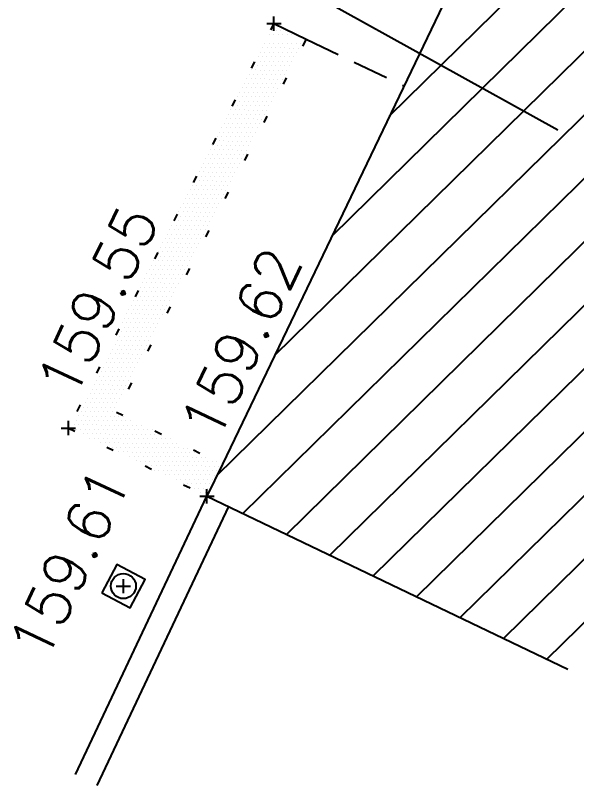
# Model space of a CAD drawing. Header units: metres. Extents: x 1633075 to 1634601, y 8175308 to 8177203.
# Drawn here: x 1633241.91 to 1633249.78, y 8175370.45 to 8175381.26 of the extents above; entities that cross this region are included whole.
import ezdxf

# ---------------------------------------------------------------- set-up
doc = ezdxf.new("R2010")
doc.units = ezdxf.units.M
doc.header["$LTSCALE"] = 2
doc.header["$PDMODE"] = 2
doc.header["$PDSIZE"] = 0.1
for name, pattern in [('CACHE', [0.375, 0.25, -0.125]), ('CONTINU', [0]), ('POINTILLE', [0.25, 0, -0.25])]:
    doc.linetypes.add(name, pattern=pattern)
for name, color, linetype in [('C15785 - ASSAINIS', 6, 'Continuous'), ('C15785 - BATI', 5, 'Continuous'), ('C15785 - HACHURES', 42, 'Continuous'), ('C15785 - POINT 2D', 7, 'Continuous'), ('C15785 - RECO-GÉN', 5, 'Continuous'), ('C15785 - TOPO', 7, 'CONTINU'), ('C15785 - Z', 7, 'Continuous')]:
    doc.layers.add(name, color=color, linetype=linetype)
doc.styles.add('SIMPLEX', font='simplex_.ttf', dxfattribs={"height": 0.6})

# ---------------------------------------------------------------- blocks, each defined once
blk = doc.blocks.new('*X51')
at = {"color": 0}
for p, q in [((582005.5, 119416.5), (582005.5, 119416.5)), ((582005.53125, 119416.5625), (582005.53125, 119416.5625)), ((582005.5625, 119416.5), (582005.5625, 119416.5)), ((582005.625, 119416.5), (582005.625, 119416.5)), ((582005.6875, 119416.5), (582005.6875, 119416.5)), ((582005.46875, 119416.4375), (582005.46875, 119416.4375)), ((582005.53125, 119416.4375), (582005.53125, 119416.4375)), ((582005.59375, 119416.4375), (582005.59375, 119416.4375)), ((582005.65625, 119416.4375), (582005.65625, 119416.4375)), ((582005.71875, 119416.4375), (582005.71875, 119416.4375)), ((582005.78125, 119416.4375), (582005.78125, 119416.4375)), ((582005.84375, 119416.4375), (582005.84375, 119416.4375)), ((582005.375, 119416.25), (582005.375, 119416.25)), ((582005.40625, 119416.3125), (582005.40625, 119416.3125)), ((582005.4375, 119416.25), (582005.4375, 119416.25)), ((582005.46875, 119416.3125), (582005.46875, 119416.3125)), ((582005.5, 119416.25), (582005.5, 119416.25)), ((582005.53125, 119416.3125), (582005.53125, 119416.3125)), ((582005.5625, 119416.25), (582005.5625, 119416.25)), ((582005.59375, 119416.3125), (582005.59375, 119416.3125)), ((582005.625, 119416.25), (582005.625, 119416.25)), ((582005.65625, 119416.3125), (582005.65625, 119416.3125)), ((582005.6875, 119416.25), (582005.6875, 119416.25)), ((582005.71875, 119416.3125), (582005.71875, 119416.3125)), ((582005.75, 119416.25), (582005.75, 119416.25)), ((582005.78125, 119416.3125), (582005.78125, 119416.3125)), ((582005.8125, 119416.25), (582005.8125, 119416.25)), ((582005.84375, 119416.3125), (582005.84375, 119416.3125)), ((582005.875, 119416.25), (582005.875, 119416.25)), ((582005.90625, 119416.3125), (582005.90625, 119416.3125)), ((582005.34375, 119416.1875), (582005.34375, 119416.1875)), ((582005.40625, 119416.1875), (582005.40625, 119416.1875)), ((582005.46875, 119416.1875), (582005.46875, 119416.1875)), ((582005.53125, 119416.1875), (582005.53125, 119416.1875)), ((582005.59375, 119416.1875), (582005.59375, 119416.1875)), ((582005.65625, 119416.1875), (582005.65625, 119416.1875)), ((582005.71875, 119416.1875), (582005.71875, 119416.1875)), ((582005.78125, 119416.1875), (582005.78125, 119416.1875)), ((582005.84375, 119416.1875), (582005.84375, 119416.1875)), ((582005.28125, 119416.0625), (582005.28125, 119416.0625)), ((582005.3125, 119416.125), (582005.3125, 119416.125)), ((582005.34375, 119416.0625), (582005.34375, 119416.0625)), ((582005.375, 119416.125), (582005.375, 119416.125)), ((582005.40625, 119416.0625), (582005.40625, 119416.0625)), ((582005.4375, 119416.125), (582005.4375, 119416.125)), ((582005.46875, 119416.0625), (582005.46875, 119416.0625)), ((582005.5, 119416.125), (582005.5, 119416.125)), ((582005.53125, 119416.0625), (582005.53125, 119416.0625)), ((582005.5625, 119416.125), (582005.5625, 119416.125)), ((582005.59375, 119416.0625), (582005.59375, 119416.0625)), ((582005.625, 119416.125), (582005.625, 119416.125)), ((582005.65625, 119416.0625), (582005.65625, 119416.0625)), ((582005.6875, 119416.125), (582005.6875, 119416.125)), ((582005.71875, 119416.0625), (582005.71875, 119416.0625)), ((582005.75, 119416.125), (582005.75, 119416.125)), ((582005.78125, 119416.0625), (582005.78125, 119416.0625)), ((582005.8125, 119416.125), (582005.8125, 119416.125)), ((582005.21875, 119415.9375), (582005.21875, 119415.9375)), ((582005.25, 119416), (582005.25, 119416)), ((582005.28125, 119415.9375), (582005.28125, 119415.9375)), ((582005.3125, 119416), (582005.3125, 119416)), ((582005.34375, 119415.9375), (582005.34375, 119415.9375)), ((582005.375, 119416), (582005.375, 119416)), ((582005.40625, 119415.9375), (582005.40625, 119415.9375)), ((582005.4375, 119416), (582005.4375, 119416)), ((582005.46875, 119415.9375), (582005.46875, 119415.9375)), ((582005.5, 119416), (582005.5, 119416)), ((582005.53125, 119415.9375), (582005.53125, 119415.9375)), ((582005.5625, 119416), (582005.5625, 119416)), ((582005.59375, 119415.9375), (582005.59375, 119415.9375)), ((582005.625, 119416), (582005.625, 119416)), ((582005.65625, 119415.9375), (582005.65625, 119415.9375)), ((582005.6875, 119416), (582005.6875, 119416)), ((582005.71875, 119415.9375), (582005.71875, 119415.9375)), ((582005.75, 119416), (582005.75, 119416)), ((582005.1875, 119415.875), (582005.1875, 119415.875)), ((582005.25, 119415.875), (582005.25, 119415.875)), ((582005.3125, 119415.875), (582005.3125, 119415.875)), ((582005.375, 119415.875), (582005.375, 119415.875)), ((582005.4375, 119415.875), (582005.4375, 119415.875)), ((582005.5, 119415.875), (582005.5, 119415.875)), ((582005.5625, 119415.875), (582005.5625, 119415.875)), ((582005.625, 119415.875), (582005.625, 119415.875)), ((582005.6875, 119415.875), (582005.6875, 119415.875)), ((582005.125, 119415.75), (582005.125, 119415.75)), ((582005.15625, 119415.8125), (582005.15625, 119415.8125)), ((582005.1875, 119415.75), (582005.1875, 119415.75)), ((582005.21875, 119415.8125), (582005.21875, 119415.8125)), ((582005.25, 119415.75), (582005.25, 119415.75)), ((582005.28125, 119415.8125), (582005.28125, 119415.8125)), ((582005.3125, 119415.75), (582005.3125, 119415.75)), ((582005.34375, 119415.8125), (582005.34375, 119415.8125)), ((582005.375, 119415.75), (582005.375, 119415.75)), ((582005.40625, 119415.8125), (582005.40625, 119415.8125)), ((582005.4375, 119415.75), (582005.4375, 119415.75)), ((582005.46875, 119415.8125), (582005.46875, 119415.8125)), ((582005.5, 119415.75), (582005.5, 119415.75)), ((582005.53125, 119415.8125), (582005.53125, 119415.8125)), ((582005.5625, 119415.75), (582005.5625, 119415.75)), ((582005.59375, 119415.8125), (582005.59375, 119415.8125)), ((582005.625, 119415.75), (582005.625, 119415.75)), ((582005.65625, 119415.8125), (582005.65625, 119415.8125)), ((582005.0625, 119415.625), (582005.0625, 119415.625)), ((582005.09375, 119415.6875), (582005.09375, 119415.6875)), ((582005.125, 119415.625), (582005.125, 119415.625)), ((582005.15625, 119415.6875), (582005.15625, 119415.6875)), ((582005.1875, 119415.625), (582005.1875, 119415.625)), ((582005.21875, 119415.6875), (582005.21875, 119415.6875)), ((582005.25, 119415.625), (582005.25, 119415.625)), ((582005.28125, 119415.6875), (582005.28125, 119415.6875)), ((582005.3125, 119415.625), (582005.3125, 119415.625)), ((582005.34375, 119415.6875), (582005.34375, 119415.6875)), ((582005.375, 119415.625), (582005.375, 119415.625)), ((582005.40625, 119415.6875), (582005.40625, 119415.6875)), ((582005.4375, 119415.625), (582005.4375, 119415.625)), ((582005.46875, 119415.6875), (582005.46875, 119415.6875)), ((582005.5, 119415.625), (582005.5, 119415.625)), ((582005.53125, 119415.6875), (582005.53125, 119415.6875)), ((582005.5625, 119415.625), (582005.5625, 119415.625)), ((582005.59375, 119415.6875), (582005.59375, 119415.6875)), ((582005, 119415.5), (582005, 119415.5)), ((582005.03125, 119415.5625), (582005.03125, 119415.5625)), ((582005.0625, 119415.5), (582005.0625, 119415.5)), ((582005.09375, 119415.5625), (582005.09375, 119415.5625)), ((582005.125, 119415.5), (582005.125, 119415.5)), ((582005.15625, 119415.5625), (582005.15625, 119415.5625)), ((582005.1875, 119415.5), (582005.1875, 119415.5)), ((582005.21875, 119415.5625), (582005.21875, 119415.5625)), ((582005.25, 119415.5), (582005.25, 119415.5)), ((582005.28125, 119415.5625), (582005.28125, 119415.5625)), ((582005.3125, 119415.5), (582005.3125, 119415.5)), ((582005.34375, 119415.5625), (582005.34375, 119415.5625)), ((582005.375, 119415.5), (582005.375, 119415.5)), ((582005.40625, 119415.5625), (582005.40625, 119415.5625)), ((582005.4375, 119415.5), (582005.4375, 119415.5)), ((582005.46875, 119415.5625), (582005.46875, 119415.5625)), ((582005.5, 119415.5), (582005.5, 119415.5)), ((582005.53125, 119415.5625), (582005.53125, 119415.5625)), ((582004.96875, 119415.4375), (582004.96875, 119415.4375)), ((582005.03125, 119415.4375), (582005.03125, 119415.4375)), ((582005.09375, 119415.4375), (582005.09375, 119415.4375)), ((582005.15625, 119415.4375), (582005.15625, 119415.4375)), ((582005.21875, 119415.4375), (582005.21875, 119415.4375)), ((582005.28125, 119415.4375), (582005.28125, 119415.4375)), ((582005.34375, 119415.4375), (582005.34375, 119415.4375)), ((582005.40625, 119415.4375), (582005.40625, 119415.4375)), ((582005.46875, 119415.4375), (582005.46875, 119415.4375)), ((582004.90625, 119415.3125), (582004.90625, 119415.3125)), ((582004.9375, 119415.375), (582004.9375, 119415.375)), ((582004.96875, 119415.3125), (582004.96875, 119415.3125)), ((582005, 119415.375), (582005, 119415.375)), ((582005.03125, 119415.3125), (582005.03125, 119415.3125)), ((582005.0625, 119415.375), (582005.0625, 119415.375)), ((582005.09375, 119415.3125), (582005.09375, 119415.3125)), ((582005.125, 119415.375), (582005.125, 119415.375)), ((582005.15625, 119415.3125), (582005.15625, 119415.3125)), ((582005.1875, 119415.375), (582005.1875, 119415.375)), ((582005.21875, 119415.3125), (582005.21875, 119415.3125)), ((582005.25, 119415.375), (582005.25, 119415.375)), ((582005.28125, 119415.3125), (582005.28125, 119415.3125)), ((582005.3125, 119415.375), (582005.3125, 119415.375)), ((582005.34375, 119415.3125), (582005.34375, 119415.3125)), ((582005.375, 119415.375), (582005.375, 119415.375)), ((582005.40625, 119415.3125), (582005.40625, 119415.3125)), ((582005.4375, 119415.375), (582005.4375, 119415.375)), ((582004.84375, 119415.1875), (582004.84375, 119415.1875)), ((582004.875, 119415.25), (582004.875, 119415.25)), ((582004.90625, 119415.1875), (582004.90625, 119415.1875)), ((582004.9375, 119415.25), (582004.9375, 119415.25)), ((582004.96875, 119415.1875), (582004.96875, 119415.1875)), ((582005, 119415.25), (582005, 119415.25)), ((582005.03125, 119415.1875), (582005.03125, 119415.1875)), ((582005.0625, 119415.25), (582005.0625, 119415.25)), ((582005.09375, 119415.1875), (582005.09375, 119415.1875)), ((582005.125, 119415.25), (582005.125, 119415.25)), ((582005.15625, 119415.1875), (582005.15625, 119415.1875)), ((582005.1875, 119415.25), (582005.1875, 119415.25)), ((582005.21875, 119415.1875), (582005.21875, 119415.1875)), ((582005.25, 119415.25), (582005.25, 119415.25)), ((582005.28125, 119415.1875), (582005.28125, 119415.1875)), ((582005.3125, 119415.25), (582005.3125, 119415.25)), ((582005.34375, 119415.1875), (582005.34375, 119415.1875)), ((582005.375, 119415.25), (582005.375, 119415.25)), ((582004.78125, 119415.0625), (582004.78125, 119415.0625)), ((582004.8125, 119415.125), (582004.8125, 119415.125)), ((582004.84375, 119415.0625), (582004.84375, 119415.0625)), ((582004.875, 119415.125), (582004.875, 119415.125)), ((582004.90625, 119415.0625), (582004.90625, 119415.0625)), ((582004.9375, 119415.125), (582004.9375, 119415.125)), ((582004.96875, 119415.0625), (582004.96875, 119415.0625)), ((582005, 119415.125), (582005, 119415.125)), ((582005.03125, 119415.0625), (582005.03125, 119415.0625)), ((582005.0625, 119415.125), (582005.0625, 119415.125)), ((582005.09375, 119415.0625), (582005.09375, 119415.0625)), ((582005.125, 119415.125), (582005.125, 119415.125)), ((582005.15625, 119415.0625), (582005.15625, 119415.0625)), ((582005.1875, 119415.125), (582005.1875, 119415.125)), ((582005.21875, 119415.0625), (582005.21875, 119415.0625)), ((582005.25, 119415.125), (582005.25, 119415.125)), ((582005.28125, 119415.0625), (582005.28125, 119415.0625)), ((582005.3125, 119415.125), (582005.3125, 119415.125)), ((582004.75, 119415), (582004.75, 119415)), ((582004.8125, 119415), (582004.8125, 119415)), ((582004.875, 119415), (582004.875, 119415)), ((582004.9375, 119415), (582004.9375, 119415)), ((582005, 119415), (582005, 119415)), ((582005.0625, 119415), (582005.0625, 119415)), ((582005.125, 119415), (582005.125, 119415)), ((582005.1875, 119415), (582005.1875, 119415)), ((582005.25, 119415), (582005.25, 119415)), ((582004.6875, 119414.875), (582004.6875, 119414.875)), ((582004.71875, 119414.9375), (582004.71875, 119414.9375)), ((582004.75, 119414.875), (582004.75, 119414.875)), ((582004.78125, 119414.9375), (582004.78125, 119414.9375)), ((582004.8125, 119414.875), (582004.8125, 119414.875)), ((582004.84375, 119414.9375), (582004.84375, 119414.9375)), ((582004.875, 119414.875), (582004.875, 119414.875)), ((582004.90625, 119414.9375), (582004.90625, 119414.9375)), ((582004.9375, 119414.875), (582004.9375, 119414.875)), ((582004.96875, 119414.9375), (582004.96875, 119414.9375)), ((582005, 119414.875), (582005, 119414.875)), ((582005.03125, 119414.9375), (582005.03125, 119414.9375)), ((582005.0625, 119414.875), (582005.0625, 119414.875)), ((582005.09375, 119414.9375), (582005.09375, 119414.9375)), ((582005.125, 119414.875), (582005.125, 119414.875)), ((582005.15625, 119414.9375), (582005.15625, 119414.9375)), ((582005.1875, 119414.875), (582005.1875, 119414.875)), ((582005.21875, 119414.9375), (582005.21875, 119414.9375)), ((582004.625, 119414.75), (582004.625, 119414.75)), ((582004.65625, 119414.8125), (582004.65625, 119414.8125)), ((582004.6875, 119414.75), (582004.6875, 119414.75)), ((582004.71875, 119414.8125), (582004.71875, 119414.8125)), ((582004.75, 119414.75), (582004.75, 119414.75)), ((582004.78125, 119414.8125), (582004.78125, 119414.8125)), ((582004.8125, 119414.75), (582004.8125, 119414.75)), ((582004.84375, 119414.8125), (582004.84375, 119414.8125)), ((582004.875, 119414.75), (582004.875, 119414.75)), ((582004.90625, 119414.8125), (582004.90625, 119414.8125)), ((582004.9375, 119414.75), (582004.9375, 119414.75)), ((582004.96875, 119414.8125), (582004.96875, 119414.8125)), ((582005, 119414.75), (582005, 119414.75)), ((582005.03125, 119414.8125), (582005.03125, 119414.8125)), ((582005.0625, 119414.75), (582005.0625, 119414.75)), ((582005.09375, 119414.8125), (582005.09375, 119414.8125)), ((582005.125, 119414.75), (582005.125, 119414.75)), ((582005.15625, 119414.8125), (582005.15625, 119414.8125)), ((582004.5625, 119414.625), (582004.5625, 119414.625)), ((582004.59375, 119414.6875), (582004.59375, 119414.6875)), ((582004.625, 119414.625), (582004.625, 119414.625)), ((582004.65625, 119414.6875), (582004.65625, 119414.6875)), ((582004.6875, 119414.625), (582004.6875, 119414.625)), ((582004.71875, 119414.6875), (582004.71875, 119414.6875)), ((582004.75, 119414.625), (582004.75, 119414.625)), ((582004.78125, 119414.6875), (582004.78125, 119414.6875)), ((582004.8125, 119414.625), (582004.8125, 119414.625)), ((582004.84375, 119414.6875), (582004.84375, 119414.6875)), ((582004.875, 119414.625), (582004.875, 119414.625)), ((582004.90625, 119414.6875), (582004.90625, 119414.6875)), ((582004.9375, 119414.625), (582004.9375, 119414.625)), ((582004.96875, 119414.6875), (582004.96875, 119414.6875)), ((582005, 119414.625), (582005, 119414.625)), ((582005.03125, 119414.6875), (582005.03125, 119414.6875)), ((582005.0625, 119414.625), (582005.0625, 119414.625)), ((582005.09375, 119414.6875), (582005.09375, 119414.6875)), ((582004.53125, 119414.5625), (582004.53125, 119414.5625)), ((582004.59375, 119414.5625), (582004.59375, 119414.5625)), ((582004.65625, 119414.5625), (582004.65625, 119414.5625)), ((582004.71875, 119414.5625), (582004.71875, 119414.5625)), ((582004.78125, 119414.5625), (582004.78125, 119414.5625)), ((582004.84375, 119414.5625), (582004.84375, 119414.5625)), ((582004.90625, 119414.5625), (582004.90625, 119414.5625)), ((582004.96875, 119414.5625), (582004.96875, 119414.5625)), ((582005.03125, 119414.5625), (582005.03125, 119414.5625)), ((582004.46875, 119414.4375), (582004.46875, 119414.4375)), ((582004.5, 119414.5), (582004.5, 119414.5)), ((582004.53125, 119414.4375), (582004.53125, 119414.4375)), ((582004.5625, 119414.5), (582004.5625, 119414.5)), ((582004.59375, 119414.4375), (582004.59375, 119414.4375)), ((582004.625, 119414.5), (582004.625, 119414.5)), ((582004.65625, 119414.4375), (582004.65625, 119414.4375)), ((582004.6875, 119414.5), (582004.6875, 119414.5)), ((582004.71875, 119414.4375), (582004.71875, 119414.4375)), ((582004.75, 119414.5), (582004.75, 119414.5)), ((582004.78125, 119414.4375), (582004.78125, 119414.4375)), ((582004.8125, 119414.5), (582004.8125, 119414.5)), ((582004.84375, 119414.4375), (582004.84375, 119414.4375)), ((582004.875, 119414.5), (582004.875, 119414.5)), ((582004.90625, 119414.4375), (582004.90625, 119414.4375)), ((582004.9375, 119414.5), (582004.9375, 119414.5)), ((582004.96875, 119414.4375), (582004.96875, 119414.4375)), ((582005, 119414.5), (582005, 119414.5)), ((582004.40625, 119414.3125), (582004.40625, 119414.3125)), ((582004.4375, 119414.375), (582004.4375, 119414.375)), ((582004.46875, 119414.3125), (582004.46875, 119414.3125)), ((582004.5, 119414.375), (582004.5, 119414.375)), ((582004.53125, 119414.3125), (582004.53125, 119414.3125)), ((582004.5625, 119414.375), (582004.5625, 119414.375)), ((582004.59375, 119414.3125), (582004.59375, 119414.3125)), ((582004.625, 119414.375), (582004.625, 119414.375)), ((582004.65625, 119414.3125), (582004.65625, 119414.3125)), ((582004.6875, 119414.375), (582004.6875, 119414.375)), ((582004.71875, 119414.3125), (582004.71875, 119414.3125)), ((582004.75, 119414.375), (582004.75, 119414.375)), ((582004.78125, 119414.3125), (582004.78125, 119414.3125)), ((582004.8125, 119414.375), (582004.8125, 119414.375)), ((582004.84375, 119414.3125), (582004.84375, 119414.3125)), ((582004.875, 119414.375), (582004.875, 119414.375)), ((582004.90625, 119414.3125), (582004.90625, 119414.3125)), ((582004.9375, 119414.375), (582004.9375, 119414.375)), ((582004.375, 119414.25), (582004.375, 119414.25)), ((582004.4375, 119414.25), (582004.4375, 119414.25)), ((582004.5, 119414.25), (582004.5, 119414.25)), ((582004.5625, 119414.25), (582004.5625, 119414.25)), ((582004.625, 119414.25), (582004.625, 119414.25)), ((582004.6875, 119414.25), (582004.6875, 119414.25)), ((582004.75, 119414.25), (582004.75, 119414.25)), ((582004.8125, 119414.25), (582004.8125, 119414.25)), ((582004.875, 119414.25), (582004.875, 119414.25)), ((582004.3125, 119414.125), (582004.3125, 119414.125)), ((582004.34375, 119414.1875), (582004.34375, 119414.1875)), ((582004.375, 119414.125), (582004.375, 119414.125)), ((582004.40625, 119414.1875), (582004.40625, 119414.1875)), ((582004.4375, 119414.125), (582004.4375, 119414.125)), ((582004.46875, 119414.1875), (582004.46875, 119414.1875)), ((582004.5, 119414.125), (582004.5, 119414.125)), ((582004.53125, 119414.1875), (582004.53125, 119414.1875)), ((582004.5625, 119414.125), (582004.5625, 119414.125)), ((582004.59375, 119414.1875), (582004.59375, 119414.1875)), ((582004.625, 119414.125), (582004.625, 119414.125)), ((582004.65625, 119414.1875), (582004.65625, 119414.1875)), ((582004.6875, 119414.125), (582004.6875, 119414.125)), ((582004.71875, 119414.1875), (582004.71875, 119414.1875)), ((582004.75, 119414.125), (582004.75, 119414.125)), ((582004.78125, 119414.1875), (582004.78125, 119414.1875)), ((582004.8125, 119414.125), (582004.8125, 119414.125)), ((582004.84375, 119414.1875), (582004.84375, 119414.1875)), ((582004.25, 119414), (582004.25, 119414)), ((582004.28125, 119414.0625), (582004.28125, 119414.0625)), ((582004.3125, 119414), (582004.3125, 119414)), ((582004.34375, 119414.0625), (582004.34375, 119414.0625)), ((582004.375, 119414), (582004.375, 119414)), ((582004.40625, 119414.0625), (582004.40625, 119414.0625)), ((582004.4375, 119414), (582004.4375, 119414)), ((582004.46875, 119414.0625), (582004.46875, 119414.0625)), ((582004.5, 119414), (582004.5, 119414)), ((582004.53125, 119414.0625), (582004.53125, 119414.0625)), ((582004.5625, 119414), (582004.5625, 119414)), ((582004.59375, 119414.0625), (582004.59375, 119414.0625)), ((582004.625, 119414), (582004.625, 119414)), ((582004.65625, 119414.0625), (582004.65625, 119414.0625)), ((582004.6875, 119414), (582004.6875, 119414)), ((582004.71875, 119414.0625), (582004.71875, 119414.0625)), ((582004.75, 119414), (582004.75, 119414)), ((582004.78125, 119414.0625), (582004.78125, 119414.0625)), ((582004.1875, 119413.875), (582004.1875, 119413.875)), ((582004.21875, 119413.9375), (582004.21875, 119413.9375)), ((582004.25, 119413.875), (582004.25, 119413.875)), ((582004.28125, 119413.9375), (582004.28125, 119413.9375)), ((582004.3125, 119413.875), (582004.3125, 119413.875)), ((582004.34375, 119413.9375), (582004.34375, 119413.9375)), ((582004.375, 119413.875), (582004.375, 119413.875)), ((582004.40625, 119413.9375), (582004.40625, 119413.9375)), ((582004.4375, 119413.875), (582004.4375, 119413.875)), ((582004.46875, 119413.9375), (582004.46875, 119413.9375)), ((582004.5, 119413.875), (582004.5, 119413.875)), ((582004.53125, 119413.9375), (582004.53125, 119413.9375)), ((582004.5625, 119413.875), (582004.5625, 119413.875)), ((582004.59375, 119413.9375), (582004.59375, 119413.9375)), ((582004.625, 119413.875), (582004.625, 119413.875)), ((582004.65625, 119413.9375), (582004.65625, 119413.9375)), ((582004.6875, 119413.875), (582004.6875, 119413.875)), ((582004.71875, 119413.9375), (582004.71875, 119413.9375)), ((582004.15625, 119413.8125), (582004.15625, 119413.8125)), ((582004.21875, 119413.8125), (582004.21875, 119413.8125)), ((582004.28125, 119413.8125), (582004.28125, 119413.8125)), ((582004.34375, 119413.8125), (582004.34375, 119413.8125)), ((582004.40625, 119413.8125), (582004.40625, 119413.8125)), ((582004.46875, 119413.8125), (582004.46875, 119413.8125)), ((582004.53125, 119413.8125), (582004.53125, 119413.8125)), ((582004.59375, 119413.8125), (582004.59375, 119413.8125)), ((582004.65625, 119413.8125), (582004.65625, 119413.8125)), ((582004.09375, 119413.6875), (582004.09375, 119413.6875)), ((582004.125, 119413.75), (582004.125, 119413.75)), ((582004.15625, 119413.6875), (582004.15625, 119413.6875)), ((582004.1875, 119413.75), (582004.1875, 119413.75)), ((582004.21875, 119413.6875), (582004.21875, 119413.6875)), ((582004.25, 119413.75), (582004.25, 119413.75)), ((582004.28125, 119413.6875), (582004.28125, 119413.6875)), ((582004.3125, 119413.75), (582004.3125, 119413.75)), ((582004.34375, 119413.6875), (582004.34375, 119413.6875)), ((582004.375, 119413.75), (582004.375, 119413.75)), ((582004.40625, 119413.6875), (582004.40625, 119413.6875)), ((582004.4375, 119413.75), (582004.4375, 119413.75)), ((582004.46875, 119413.6875), (582004.46875, 119413.6875)), ((582004.5, 119413.75), (582004.5, 119413.75)), ((582004.53125, 119413.6875), (582004.53125, 119413.6875)), ((582004.5625, 119413.75), (582004.5625, 119413.75)), ((582004.59375, 119413.6875), (582004.59375, 119413.6875)), ((582004.625, 119413.75), (582004.625, 119413.75)), ((582004.03125, 119413.5625), (582004.03125, 119413.5625)), ((582004.0625, 119413.625), (582004.0625, 119413.625)), ((582004.09375, 119413.5625), (582004.09375, 119413.5625)), ((582004.125, 119413.625), (582004.125, 119413.625)), ((582004.15625, 119413.5625), (582004.15625, 119413.5625)), ((582004.1875, 119413.625), (582004.1875, 119413.625)), ((582004.21875, 119413.5625), (582004.21875, 119413.5625)), ((582004.25, 119413.625), (582004.25, 119413.625)), ((582004.28125, 119413.5625), (582004.28125, 119413.5625)), ((582004.3125, 119413.625), (582004.3125, 119413.625)), ((582004.34375, 119413.5625), (582004.34375, 119413.5625)), ((582004.375, 119413.625), (582004.375, 119413.625)), ((582004.40625, 119413.5625), (582004.40625, 119413.5625)), ((582004.4375, 119413.625), (582004.4375, 119413.625)), ((582004.46875, 119413.5625), (582004.46875, 119413.5625)), ((582004.5, 119413.625), (582004.5, 119413.625)), ((582004.53125, 119413.5625), (582004.53125, 119413.5625)), ((582004.5625, 119413.625), (582004.5625, 119413.625)), ((582003.96875, 119413.4375), (582003.96875, 119413.4375)), ((582004, 119413.5), (582004, 119413.5)), ((582004.03125, 119413.4375), (582004.03125, 119413.4375)), ((582004.0625, 119413.5), (582004.0625, 119413.5)), ((582004.09375, 119413.4375), (582004.09375, 119413.4375)), ((582004.125, 119413.5), (582004.125, 119413.5)), ((582004.15625, 119413.4375), (582004.15625, 119413.4375)), ((582004.1875, 119413.5), (582004.1875, 119413.5)), ((582004.21875, 119413.4375), (582004.21875, 119413.4375)), ((582004.25, 119413.5), (582004.25, 119413.5)), ((582004.28125, 119413.4375), (582004.28125, 119413.4375)), ((582004.3125, 119413.5), (582004.3125, 119413.5)), ((582004.34375, 119413.4375), (582004.34375, 119413.4375)), ((582004.375, 119413.5), (582004.375, 119413.5)), ((582004.40625, 119413.4375), (582004.40625, 119413.4375)), ((582004.4375, 119413.5), (582004.4375, 119413.5)), ((582004.46875, 119413.4375), (582004.46875, 119413.4375)), ((582004.5, 119413.5), (582004.5, 119413.5)), ((582003.9375, 119413.375), (582003.9375, 119413.375)), ((582004, 119413.375), (582004, 119413.375)), ((582004.0625, 119413.375), (582004.0625, 119413.375)), ((582004.125, 119413.375), (582004.125, 119413.375)), ((582004.1875, 119413.375), (582004.1875, 119413.375)), ((582004.25, 119413.375), (582004.25, 119413.375)), ((582004.3125, 119413.375), (582004.3125, 119413.375)), ((582004.375, 119413.375), (582004.375, 119413.375)), ((582004.4375, 119413.375), (582004.4375, 119413.375)), ((582003.875, 119413.25), (582003.875, 119413.25)), ((582003.90625, 119413.3125), (582003.90625, 119413.3125)), ((582003.9375, 119413.25), (582003.9375, 119413.25)), ((582003.96875, 119413.3125), (582003.96875, 119413.3125)), ((582004, 119413.25), (582004, 119413.25)), ((582004.03125, 119413.3125), (582004.03125, 119413.3125)), ((582004.0625, 119413.25), (582004.0625, 119413.25)), ((582004.09375, 119413.3125), (582004.09375, 119413.3125)), ((582004.125, 119413.25), (582004.125, 119413.25)), ((582004.15625, 119413.3125), (582004.15625, 119413.3125)), ((582004.1875, 119413.25), (582004.1875, 119413.25)), ((582004.21875, 119413.3125), (582004.21875, 119413.3125)), ((582004.25, 119413.25), (582004.25, 119413.25)), ((582004.28125, 119413.3125), (582004.28125, 119413.3125)), ((582004.3125, 119413.25), (582004.3125, 119413.25)), ((582004.34375, 119413.3125), (582004.34375, 119413.3125)), ((582004.375, 119413.25), (582004.375, 119413.25)), ((582004.40625, 119413.3125), (582004.40625, 119413.3125)), ((582003.8125, 119413.125), (582003.8125, 119413.125)), ((582003.84375, 119413.1875), (582003.84375, 119413.1875)), ((582003.875, 119413.125), (582003.875, 119413.125)), ((582003.90625, 119413.1875), (582003.90625, 119413.1875)), ((582003.9375, 119413.125), (582003.9375, 119413.125)), ((582003.96875, 119413.1875), (582003.96875, 119413.1875)), ((582004, 119413.125), (582004, 119413.125)), ((582004.03125, 119413.1875), (582004.03125, 119413.1875)), ((582004.0625, 119413.125), (582004.0625, 119413.125)), ((582004.09375, 119413.1875), (582004.09375, 119413.1875)), ((582004.125, 119413.125), (582004.125, 119413.125)), ((582004.15625, 119413.1875), (582004.15625, 119413.1875)), ((582004.1875, 119413.125), (582004.1875, 119413.125)), ((582004.21875, 119413.1875), (582004.21875, 119413.1875)), ((582004.25, 119413.125), (582004.25, 119413.125)), ((582004.28125, 119413.1875), (582004.28125, 119413.1875)), ((582004.3125, 119413.125), (582004.3125, 119413.125)), ((582004.34375, 119413.1875), (582004.34375, 119413.1875)), ((582003.78125, 119413.0625), (582003.78125, 119413.0625)), ((582003.84375, 119413.0625), (582003.84375, 119413.0625)), ((582003.90625, 119413.0625), (582003.90625, 119413.0625)), ((582003.96875, 119413.0625), (582003.96875, 119413.0625)), ((582004.03125, 119413.0625), (582004.03125, 119413.0625)), ((582004.09375, 119413.0625), (582004.09375, 119413.0625)), ((582004.15625, 119413.0625), (582004.15625, 119413.0625)), ((582004.21875, 119413.0625), (582004.21875, 119413.0625)), ((582004.28125, 119413.0625), (582004.28125, 119413.0625)), ((582003.71875, 119412.9375), (582003.71875, 119412.9375)), ((582003.75, 119413), (582003.75, 119413)), ((582003.78125, 119412.9375), (582003.78125, 119412.9375)), ((582003.8125, 119413), (582003.8125, 119413)), ((582003.84375, 119412.9375), (582003.84375, 119412.9375)), ((582003.875, 119413), (582003.875, 119413)), ((582003.90625, 119412.9375), (582003.90625, 119412.9375)), ((582003.9375, 119413), (582003.9375, 119413)), ((582003.96875, 119412.9375), (582003.96875, 119412.9375)), ((582004, 119413), (582004, 119413)), ((582004.03125, 119412.9375), (582004.03125, 119412.9375)), ((582004.0625, 119413), (582004.0625, 119413)), ((582004.09375, 119412.9375), (582004.09375, 119412.9375)), ((582004.125, 119413), (582004.125, 119413)), ((582004.15625, 119412.9375), (582004.15625, 119412.9375)), ((582004.1875, 119413), (582004.1875, 119413)), ((582004.21875, 119412.9375), (582004.21875, 119412.9375)), ((582004.25, 119413), (582004.25, 119413)), ((582003.65625, 119412.8125), (582003.65625, 119412.8125)), ((582003.6875, 119412.875), (582003.6875, 119412.875)), ((582003.71875, 119412.8125), (582003.71875, 119412.8125)), ((582003.75, 119412.875), (582003.75, 119412.875)), ((582003.78125, 119412.8125), (582003.78125, 119412.8125)), ((582003.8125, 119412.875), (582003.8125, 119412.875)), ((582003.84375, 119412.8125), (582003.84375, 119412.8125)), ((582003.875, 119412.875), (582003.875, 119412.875)), ((582003.90625, 119412.8125), (582003.90625, 119412.8125)), ((582003.9375, 119412.875), (582003.9375, 119412.875)), ((582003.96875, 119412.8125), (582003.96875, 119412.8125)), ((582004, 119412.875), (582004, 119412.875)), ((582004.03125, 119412.8125), (582004.03125, 119412.8125)), ((582004.0625, 119412.875), (582004.0625, 119412.875)), ((582004.09375, 119412.8125), (582004.09375, 119412.8125)), ((582004.125, 119412.875), (582004.125, 119412.875)), ((582004.15625, 119412.8125), (582004.15625, 119412.8125)), ((582004.1875, 119412.875), (582004.1875, 119412.875)), ((582003.59375, 119412.6875), (582003.59375, 119412.6875)), ((582003.625, 119412.75), (582003.625, 119412.75)), ((582003.65625, 119412.6875), (582003.65625, 119412.6875)), ((582003.6875, 119412.75), (582003.6875, 119412.75)), ((582003.71875, 119412.6875), (582003.71875, 119412.6875)), ((582003.75, 119412.75), (582003.75, 119412.75)), ((582003.78125, 119412.6875), (582003.78125, 119412.6875)), ((582003.8125, 119412.75), (582003.8125, 119412.75)), ((582003.84375, 119412.6875), (582003.84375, 119412.6875)), ((582003.875, 119412.75), (582003.875, 119412.75)), ((582003.90625, 119412.6875), (582003.90625, 119412.6875)), ((582003.9375, 119412.75), (582003.9375, 119412.75)), ((582003.96875, 119412.6875), (582003.96875, 119412.6875)), ((582004, 119412.75), (582004, 119412.75)), ((582004.03125, 119412.6875), (582004.03125, 119412.6875)), ((582004.0625, 119412.75), (582004.0625, 119412.75)), ((582004.09375, 119412.6875), (582004.09375, 119412.6875)), ((582004.125, 119412.75), (582004.125, 119412.75)), ((582003.5625, 119412.625), (582003.5625, 119412.625)), ((582003.625, 119412.625), (582003.625, 119412.625)), ((582003.6875, 119412.625), (582003.6875, 119412.625)), ((582003.75, 119412.625), (582003.75, 119412.625)), ((582003.8125, 119412.625), (582003.8125, 119412.625)), ((582003.875, 119412.625), (582003.875, 119412.625)), ((582003.9375, 119412.625), (582003.9375, 119412.625)), ((582004, 119412.625), (582004, 119412.625)), ((582004.0625, 119412.625), (582004.0625, 119412.625)), ((582003.5, 119412.5), (582003.5, 119412.5)), ((582003.53125, 119412.5625), (582003.53125, 119412.5625)), ((582003.5625, 119412.5), (582003.5625, 119412.5)), ((582003.59375, 119412.5625), (582003.59375, 119412.5625)), ((582003.625, 119412.5), (582003.625, 119412.5)), ((582003.65625, 119412.5625), (582003.65625, 119412.5625)), ((582003.6875, 119412.5), (582003.6875, 119412.5)), ((582003.71875, 119412.5625), (582003.71875, 119412.5625)), ((582003.75, 119412.5), (582003.75, 119412.5)), ((582003.78125, 119412.5625), (582003.78125, 119412.5625)), ((582003.8125, 119412.5), (582003.8125, 119412.5)), ((582003.84375, 119412.5625), (582003.84375, 119412.5625)), ((582003.875, 119412.5), (582003.875, 119412.5)), ((582003.90625, 119412.5625), (582003.90625, 119412.5625)), ((582003.9375, 119412.5), (582003.9375, 119412.5)), ((582003.96875, 119412.5625), (582003.96875, 119412.5625)), ((582004, 119412.5), (582004, 119412.5)), ((582004.03125, 119412.5625), (582004.03125, 119412.5625)), ((582003.4375, 119412.375), (582003.4375, 119412.375)), ((582003.46875, 119412.4375), (582003.46875, 119412.4375)), ((582003.5, 119412.375), (582003.5, 119412.375)), ((582003.53125, 119412.4375), (582003.53125, 119412.4375)), ((582003.5625, 119412.375), (582003.5625, 119412.375)), ((582003.59375, 119412.4375), (582003.59375, 119412.4375)), ((582003.625, 119412.375), (582003.625, 119412.375)), ((582003.65625, 119412.4375), (582003.65625, 119412.4375)), ((582003.6875, 119412.375), (582003.6875, 119412.375)), ((582003.71875, 119412.4375), (582003.71875, 119412.4375)), ((582003.75, 119412.375), (582003.75, 119412.375)), ((582003.78125, 119412.4375), (582003.78125, 119412.4375)), ((582003.8125, 119412.375), (582003.8125, 119412.375)), ((582003.84375, 119412.4375), (582003.84375, 119412.4375)), ((582003.875, 119412.375), (582003.875, 119412.375)), ((582003.90625, 119412.4375), (582003.90625, 119412.4375)), ((582003.9375, 119412.375), (582003.9375, 119412.375)), ((582003.96875, 119412.4375), (582003.96875, 119412.4375)), ((582003.4375, 119412.25), (582003.4375, 119412.25)), ((582003.46875, 119412.3125), (582003.46875, 119412.3125)), ((582003.5, 119412.25), (582003.5, 119412.25)), ((582003.53125, 119412.3125), (582003.53125, 119412.3125)), ((582003.5625, 119412.25), (582003.5625, 119412.25)), ((582003.59375, 119412.3125), (582003.59375, 119412.3125)), ((582003.625, 119412.25), (582003.625, 119412.25)), ((582003.65625, 119412.3125), (582003.65625, 119412.3125)), ((582003.6875, 119412.25), (582003.6875, 119412.25)), ((582003.71875, 119412.3125), (582003.71875, 119412.3125)), ((582003.75, 119412.25), (582003.75, 119412.25)), ((582003.78125, 119412.3125), (582003.78125, 119412.3125)), ((582003.8125, 119412.25), (582003.8125, 119412.25)), ((582003.84375, 119412.3125), (582003.84375, 119412.3125)), ((582003.875, 119412.25), (582003.875, 119412.25)), ((582003.90625, 119412.3125), (582003.90625, 119412.3125)), ((582003.40625, 119412.1875), (582003.40625, 119412.1875)), ((582003.46875, 119412.1875), (582003.46875, 119412.1875)), ((582003.53125, 119412.1875), (582003.53125, 119412.1875)), ((582003.59375, 119412.1875), (582003.59375, 119412.1875)), ((582003.65625, 119412.1875), (582003.65625, 119412.1875)), ((582003.71875, 119412.1875), (582003.71875, 119412.1875)), ((582003.78125, 119412.1875), (582003.78125, 119412.1875)), ((582003.84375, 119412.1875), (582003.84375, 119412.1875)), ((582003.34375, 119412.0625), (582003.34375, 119412.0625)), ((582003.375, 119412.125), (582003.375, 119412.125)), ((582003.40625, 119412.0625), (582003.40625, 119412.0625)), ((582003.4375, 119412.125), (582003.4375, 119412.125)), ((582003.46875, 119412.0625), (582003.46875, 119412.0625)), ((582003.5, 119412.125), (582003.5, 119412.125)), ((582003.53125, 119412.0625), (582003.53125, 119412.0625)), ((582003.5625, 119412.125), (582003.5625, 119412.125)), ((582003.59375, 119412.0625), (582003.59375, 119412.0625)), ((582003.625, 119412.125), (582003.625, 119412.125)), ((582003.65625, 119412.0625), (582003.65625, 119412.0625)), ((582003.6875, 119412.125), (582003.6875, 119412.125)), ((582003.71875, 119412.0625), (582003.71875, 119412.0625)), ((582003.75, 119412.125), (582003.75, 119412.125)), ((582003.78125, 119412.0625), (582003.78125, 119412.0625)), ((582003.8125, 119412.125), (582003.8125, 119412.125)), ((582003.28125, 119411.9375), (582003.28125, 119411.9375)), ((582003.3125, 119412), (582003.3125, 119412)), ((582003.34375, 119411.9375), (582003.34375, 119411.9375)), ((582003.375, 119412), (582003.375, 119412)), ((582003.40625, 119411.9375), (582003.40625, 119411.9375)), ((582003.4375, 119412), (582003.4375, 119412)), ((582003.46875, 119411.9375), (582003.46875, 119411.9375)), ((582003.5, 119412), (582003.5, 119412)), ((582003.53125, 119411.9375), (582003.53125, 119411.9375)), ((582003.5625, 119412), (582003.5625, 119412)), ((582003.59375, 119411.9375), (582003.59375, 119411.9375)), ((582003.625, 119412), (582003.625, 119412)), ((582003.65625, 119411.9375), (582003.65625, 119411.9375)), ((582003.6875, 119412), (582003.6875, 119412)), ((582003.71875, 119411.9375), (582003.71875, 119411.9375)), ((582003.75, 119412), (582003.75, 119412)), ((582003.25, 119411.875), (582003.25, 119411.875)), ((582003.3125, 119411.875), (582003.3125, 119411.875)), ((582003.375, 119411.875), (582003.375, 119411.875)), ((582003.4375, 119411.875), (582003.4375, 119411.875)), ((582003.5, 119411.875), (582003.5, 119411.875)), ((582003.5625, 119411.875), (582003.5625, 119411.875)), ((582003.625, 119411.875), (582003.625, 119411.875)), ((582003.6875, 119411.875), (582003.6875, 119411.875)), ((582003.1875, 119411.75), (582003.1875, 119411.75)), ((582003.21875, 119411.8125), (582003.21875, 119411.8125)), ((582003.25, 119411.75), (582003.25, 119411.75)), ((582003.28125, 119411.8125), (582003.28125, 119411.8125)), ((582003.3125, 119411.75), (582003.3125, 119411.75)), ((582003.34375, 119411.8125), (582003.34375, 119411.8125)), ((582003.375, 119411.75), (582003.375, 119411.75)), ((582003.40625, 119411.8125), (582003.40625, 119411.8125)), ((582003.4375, 119411.75), (582003.4375, 119411.75)), ((582003.46875, 119411.8125), (582003.46875, 119411.8125)), ((582003.5, 119411.75), (582003.5, 119411.75)), ((582003.53125, 119411.8125), (582003.53125, 119411.8125)), ((582003.5625, 119411.75), (582003.5625, 119411.75)), ((582003.59375, 119411.8125), (582003.59375, 119411.8125)), ((582003.625, 119411.75), (582003.625, 119411.75)), ((582003.65625, 119411.8125), (582003.65625, 119411.8125)), ((582003.125, 119411.625), (582003.125, 119411.625)), ((582003.15625, 119411.6875), (582003.15625, 119411.6875)), ((582003.1875, 119411.625), (582003.1875, 119411.625)), ((582003.21875, 119411.6875), (582003.21875, 119411.6875)), ((582003.25, 119411.625), (582003.25, 119411.625)), ((582003.28125, 119411.6875), (582003.28125, 119411.6875)), ((582003.3125, 119411.625), (582003.3125, 119411.625)), ((582003.34375, 119411.6875), (582003.34375, 119411.6875)), ((582003.375, 119411.625), (582003.375, 119411.625)), ((582003.40625, 119411.6875), (582003.40625, 119411.6875)), ((582003.4375, 119411.625), (582003.4375, 119411.625)), ((582003.46875, 119411.6875), (582003.46875, 119411.6875)), ((582003.5, 119411.625), (582003.5, 119411.625)), ((582003.53125, 119411.6875), (582003.53125, 119411.6875)), ((582003.5625, 119411.625), (582003.5625, 119411.625)), ((582003.59375, 119411.6875), (582003.59375, 119411.6875)), ((582003.0625, 119411.5), (582003.0625, 119411.5)), ((582003.09375, 119411.5625), (582003.09375, 119411.5625)), ((582003.125, 119411.5), (582003.125, 119411.5)), ((582003.15625, 119411.5625), (582003.15625, 119411.5625)), ((582003.1875, 119411.5), (582003.1875, 119411.5)), ((582003.21875, 119411.5625), (582003.21875, 119411.5625)), ((582003.25, 119411.5), (582003.25, 119411.5)), ((582003.28125, 119411.5625), (582003.28125, 119411.5625)), ((582003.3125, 119411.5), (582003.3125, 119411.5)), ((582003.34375, 119411.5625), (582003.34375, 119411.5625)), ((582003.375, 119411.5), (582003.375, 119411.5)), ((582003.40625, 119411.5625), (582003.40625, 119411.5625)), ((582003.4375, 119411.5), (582003.4375, 119411.5)), ((582003.46875, 119411.5625), (582003.46875, 119411.5625)), ((582003.5, 119411.5), (582003.5, 119411.5)), ((582003.53125, 119411.5625), (582003.53125, 119411.5625)), ((582003.03125, 119411.4375), (582003.03125, 119411.4375)), ((582003.09375, 119411.4375), (582003.09375, 119411.4375)), ((582003.15625, 119411.4375), (582003.15625, 119411.4375)), ((582003.21875, 119411.4375), (582003.21875, 119411.4375)), ((582003.28125, 119411.4375), (582003.28125, 119411.4375)), ((582003.34375, 119411.4375), (582003.34375, 119411.4375)), ((582003.40625, 119411.4375), (582003.40625, 119411.4375)), ((582003.46875, 119411.4375), (582003.46875, 119411.4375)), ((582002.96875, 119411.3125), (582002.96875, 119411.3125)), ((582003, 119411.375), (582003, 119411.375)), ((582003.03125, 119411.3125), (582003.03125, 119411.3125)), ((582003.0625, 119411.375), (582003.0625, 119411.375)), ((582003.09375, 119411.3125), (582003.09375, 119411.3125)), ((582003.125, 119411.375), (582003.125, 119411.375)), ((582003.15625, 119411.3125), (582003.15625, 119411.3125)), ((582003.1875, 119411.375), (582003.1875, 119411.375)), ((582003.21875, 119411.3125), (582003.21875, 119411.3125)), ((582003.25, 119411.375), (582003.25, 119411.375)), ((582003.28125, 119411.3125), (582003.28125, 119411.3125)), ((582003.3125, 119411.375), (582003.3125, 119411.375)), ((582003.34375, 119411.3125), (582003.34375, 119411.3125)), ((582003.375, 119411.375), (582003.375, 119411.375)), ((582003.40625, 119411.3125), (582003.40625, 119411.3125)), ((582003.4375, 119411.375), (582003.4375, 119411.375)), ((582002.90625, 119411.1875), (582002.90625, 119411.1875)), ((582002.9375, 119411.25), (582002.9375, 119411.25)), ((582002.96875, 119411.1875), (582002.96875, 119411.1875)), ((582003, 119411.25), (582003, 119411.25)), ((582003.03125, 119411.1875), (582003.03125, 119411.1875)), ((582003.0625, 119411.25), (582003.0625, 119411.25)), ((582003.09375, 119411.1875), (582003.09375, 119411.1875)), ((582003.125, 119411.25), (582003.125, 119411.25)), ((582003.15625, 119411.1875), (582003.15625, 119411.1875)), ((582003.1875, 119411.25), (582003.1875, 119411.25)), ((582003.21875, 119411.1875), (582003.21875, 119411.1875)), ((582003.25, 119411.25), (582003.25, 119411.25)), ((582003.28125, 119411.1875), (582003.28125, 119411.1875)), ((582003.3125, 119411.25), (582003.3125, 119411.25)), ((582003.34375, 119411.1875), (582003.34375, 119411.1875)), ((582003.375, 119411.25), (582003.375, 119411.25)), ((582002.84375, 119411.0625), (582002.84375, 119411.0625)), ((582002.875, 119411.125), (582002.875, 119411.125)), ((582002.90625, 119411.0625), (582002.90625, 119411.0625)), ((582002.9375, 119411.125), (582002.9375, 119411.125)), ((582002.96875, 119411.0625), (582002.96875, 119411.0625)), ((582003, 119411.125), (582003, 119411.125)), ((582003.03125, 119411.0625), (582003.03125, 119411.0625)), ((582003.0625, 119411.125), (582003.0625, 119411.125)), ((582003.09375, 119411.0625), (582003.09375, 119411.0625)), ((582003.125, 119411.125), (582003.125, 119411.125)), ((582003.15625, 119411.0625), (582003.15625, 119411.0625)), ((582003.1875, 119411.125), (582003.1875, 119411.125)), ((582003.21875, 119411.0625), (582003.21875, 119411.0625)), ((582003.25, 119411.125), (582003.25, 119411.125)), ((582003.28125, 119411.0625), (582003.28125, 119411.0625)), ((582003.3125, 119411.125), (582003.3125, 119411.125)), ((582003.34375, 119411.0625), (582003.34375, 119411.0625)), ((582003.40625, 119411.0625), (582003.40625, 119411.0625)), ((582003.46875, 119411.0625), (582003.46875, 119411.0625)), ((582002.8125, 119411), (582002.8125, 119411)), ((582002.875, 119411), (582002.875, 119411)), ((582002.9375, 119411), (582002.9375, 119411)), ((582003, 119411), (582003, 119411)), ((582003.0625, 119411), (582003.0625, 119411)), ((582003.125, 119411), (582003.125, 119411)), ((582003.1875, 119411), (582003.1875, 119411)), ((582003.25, 119411), (582003.25, 119411)), ((582003.3125, 119411), (582003.3125, 119411)), ((582003.375, 119411), (582003.375, 119411)), ((582003.4375, 119411), (582003.4375, 119411)), ((582003.5, 119411), (582003.5, 119411)), ((582003.5625, 119411), (582003.5625, 119411)), ((582002.75, 119410.875), (582002.75, 119410.875)), ((582002.78125, 119410.9375), (582002.78125, 119410.9375)), ((582002.8125, 119410.875), (582002.8125, 119410.875)), ((582002.84375, 119410.9375), (582002.84375, 119410.9375)), ((582002.875, 119410.875), (582002.875, 119410.875)), ((582002.90625, 119410.9375), (582002.90625, 119410.9375)), ((582002.9375, 119410.875), (582002.9375, 119410.875)), ((582002.96875, 119410.9375), (582002.96875, 119410.9375)), ((582003, 119410.875), (582003, 119410.875)), ((582003.03125, 119410.9375), (582003.03125, 119410.9375)), ((582003.0625, 119410.875), (582003.0625, 119410.875)), ((582003.09375, 119410.9375), (582003.09375, 119410.9375)), ((582003.125, 119410.875), (582003.125, 119410.875)), ((582003.15625, 119410.9375), (582003.15625, 119410.9375)), ((582003.1875, 119410.875), (582003.1875, 119410.875)), ((582003.21875, 119410.9375), (582003.21875, 119410.9375)), ((582003.25, 119410.875), (582003.25, 119410.875)), ((582003.28125, 119410.9375), (582003.28125, 119410.9375)), ((582003.3125, 119410.875), (582003.3125, 119410.875)), ((582003.34375, 119410.9375), (582003.34375, 119410.9375)), ((582003.375, 119410.875), (582003.375, 119410.875)), ((582003.40625, 119410.9375), (582003.40625, 119410.9375)), ((582003.4375, 119410.875), (582003.4375, 119410.875)), ((582003.46875, 119410.9375), (582003.46875, 119410.9375)), ((582003.5, 119410.875), (582003.5, 119410.875)), ((582003.53125, 119410.9375), (582003.53125, 119410.9375)), ((582003.5625, 119410.875), (582003.5625, 119410.875)), ((582003.59375, 119410.9375), (582003.59375, 119410.9375)), ((582003.625, 119410.875), (582003.625, 119410.875)), ((582003.65625, 119410.9375), (582003.65625, 119410.9375)), ((582003.6875, 119410.875), (582003.6875, 119410.875)), ((582003.71875, 119410.9375), (582003.71875, 119410.9375)), ((582003.75, 119410.875), (582003.75, 119410.875)), ((582003.8125, 119410.875), (582003.8125, 119410.875)), ((582003.875, 119410.875), (582003.875, 119410.875)), ((582002.90625, 119410.8125), (582002.90625, 119410.8125)), ((582002.96875, 119410.8125), (582002.96875, 119410.8125)), ((582003, 119410.75), (582003, 119410.75)), ((582003.03125, 119410.8125), (582003.03125, 119410.8125)), ((582003.0625, 119410.75), (582003.0625, 119410.75)), ((582003.09375, 119410.8125), (582003.09375, 119410.8125)), ((582003.125, 119410.75), (582003.125, 119410.75)), ((582003.15625, 119410.8125), (582003.15625, 119410.8125)), ((582003.1875, 119410.75), (582003.1875, 119410.75)), ((582003.21875, 119410.8125), (582003.21875, 119410.8125)), ((582003.25, 119410.75), (582003.25, 119410.75)), ((582003.28125, 119410.8125), (582003.28125, 119410.8125)), ((582003.3125, 119410.75), (582003.3125, 119410.75)), ((582003.34375, 119410.8125), (582003.34375, 119410.8125)), ((582003.375, 119410.75), (582003.375, 119410.75)), ((582003.40625, 119410.8125), (582003.40625, 119410.8125)), ((582003.4375, 119410.75), (582003.4375, 119410.75)), ((582003.46875, 119410.8125), (582003.46875, 119410.8125)), ((582003.5, 119410.75), (582003.5, 119410.75)), ((582003.53125, 119410.8125), (582003.53125, 119410.8125)), ((582003.5625, 119410.75), (582003.5625, 119410.75)), ((582003.59375, 119410.8125), (582003.59375, 119410.8125)), ((582003.625, 119410.75), (582003.625, 119410.75)), ((582003.65625, 119410.8125), (582003.65625, 119410.8125)), ((582003.6875, 119410.75), (582003.6875, 119410.75)), ((582003.71875, 119410.8125), (582003.71875, 119410.8125)), ((582003.75, 119410.75), (582003.75, 119410.75)), ((582003.78125, 119410.8125), (582003.78125, 119410.8125)), ((582003.8125, 119410.75), (582003.8125, 119410.75)), ((582003.84375, 119410.8125), (582003.84375, 119410.8125)), ((582003.875, 119410.75), (582003.875, 119410.75)), ((582003.90625, 119410.8125), (582003.90625, 119410.8125)), ((582003.9375, 119410.75), (582003.9375, 119410.75)), ((582003.96875, 119410.8125), (582003.96875, 119410.8125)), ((582004, 119410.75), (582004, 119410.75)), ((582004.0625, 119410.75), (582004.0625, 119410.75)), ((582004.125, 119410.75), (582004.125, 119410.75)), ((582003.15625, 119410.6875), (582003.15625, 119410.6875)), ((582003.21875, 119410.6875), (582003.21875, 119410.6875)), ((582003.28125, 119410.6875), (582003.28125, 119410.6875)), ((582003.34375, 119410.6875), (582003.34375, 119410.6875)), ((582003.40625, 119410.6875), (582003.40625, 119410.6875)), ((582003.46875, 119410.6875), (582003.46875, 119410.6875)), ((582003.53125, 119410.6875), (582003.53125, 119410.6875)), ((582003.59375, 119410.6875), (582003.59375, 119410.6875)), ((582003.65625, 119410.6875), (582003.65625, 119410.6875)), ((582003.71875, 119410.6875), (582003.71875, 119410.6875)), ((582003.78125, 119410.6875), (582003.78125, 119410.6875)), ((582003.84375, 119410.6875), (582003.84375, 119410.6875)), ((582003.90625, 119410.6875), (582003.90625, 119410.6875)), ((582003.96875, 119410.6875), (582003.96875, 119410.6875)), ((582004.03125, 119410.6875), (582004.03125, 119410.6875)), ((582004.09375, 119410.6875), (582004.09375, 119410.6875)), ((582004.15625, 119410.6875), (582004.15625, 119410.6875)), ((582004.21875, 119410.6875), (582004.21875, 119410.6875)), ((582003.25, 119410.625), (582003.25, 119410.625)), ((582003.3125, 119410.625), (582003.3125, 119410.625)), ((582003.375, 119410.625), (582003.375, 119410.625)), ((582003.40625, 119410.5625), (582003.40625, 119410.5625)), ((582003.4375, 119410.625), (582003.4375, 119410.625)), ((582003.46875, 119410.5625), (582003.46875, 119410.5625)), ((582003.5, 119410.625), (582003.5, 119410.625)), ((582003.53125, 119410.5625), (582003.53125, 119410.5625)), ((582003.5625, 119410.625), (582003.5625, 119410.625)), ((582003.59375, 119410.5625), (582003.59375, 119410.5625)), ((582003.625, 119410.625), (582003.625, 119410.625)), ((582003.65625, 119410.5625), (582003.65625, 119410.5625)), ((582003.6875, 119410.625), (582003.6875, 119410.625)), ((582003.71875, 119410.5625), (582003.71875, 119410.5625)), ((582003.75, 119410.625), (582003.75, 119410.625)), ((582003.78125, 119410.5625), (582003.78125, 119410.5625)), ((582003.8125, 119410.625), (582003.8125, 119410.625)), ((582003.84375, 119410.5625), (582003.84375, 119410.5625)), ((582003.875, 119410.625), (582003.875, 119410.625)), ((582003.90625, 119410.5625), (582003.90625, 119410.5625)), ((582003.9375, 119410.625), (582003.9375, 119410.625)), ((582003.96875, 119410.5625), (582003.96875, 119410.5625)), ((582004, 119410.625), (582004, 119410.625)), ((582004.03125, 119410.5625), (582004.03125, 119410.5625)), ((582004.0625, 119410.625), (582004.0625, 119410.625)), ((582004.09375, 119410.5625), (582004.09375, 119410.5625)), ((582004.125, 119410.625), (582004.125, 119410.625)), ((582004.15625, 119410.5625), (582004.15625, 119410.5625)), ((582004.1875, 119410.625), (582004.1875, 119410.625)), ((582004.21875, 119410.5625), (582004.21875, 119410.5625)), ((582004.25, 119410.625), (582004.25, 119410.625)), ((582004.28125, 119410.5625), (582004.28125, 119410.5625)), ((582004.3125, 119410.625), (582004.3125, 119410.625)), ((582004.34375, 119410.5625), (582004.34375, 119410.5625)), ((582004.375, 119410.625), (582004.375, 119410.625)), ((582004.40625, 119410.5625), (582004.40625, 119410.5625)), ((582004.46875, 119410.5625), (582004.46875, 119410.5625)), ((582003.5625, 119410.5), (582003.5625, 119410.5)), ((582003.625, 119410.5), (582003.625, 119410.5)), ((582003.65625, 119410.4375), (582003.65625, 119410.4375)), ((582003.6875, 119410.5), (582003.6875, 119410.5)), ((582003.71875, 119410.4375), (582003.71875, 119410.4375)), ((582003.75, 119410.5), (582003.75, 119410.5)), ((582003.78125, 119410.4375), (582003.78125, 119410.4375)), ((582003.8125, 119410.5), (582003.8125, 119410.5)), ((582003.84375, 119410.4375), (582003.84375, 119410.4375)), ((582003.875, 119410.5), (582003.875, 119410.5)), ((582003.90625, 119410.4375), (582003.90625, 119410.4375)), ((582003.9375, 119410.5), (582003.9375, 119410.5)), ((582003.96875, 119410.4375), (582003.96875, 119410.4375)), ((582004, 119410.5), (582004, 119410.5)), ((582004.03125, 119410.4375), (582004.03125, 119410.4375)), ((582004.0625, 119410.5), (582004.0625, 119410.5)), ((582004.09375, 119410.4375), (582004.09375, 119410.4375)), ((582004.125, 119410.5), (582004.125, 119410.5)), ((582004.15625, 119410.4375), (582004.15625, 119410.4375)), ((582004.1875, 119410.5), (582004.1875, 119410.5)), ((582004.21875, 119410.4375), (582004.21875, 119410.4375)), ((582004.25, 119410.5), (582004.25, 119410.5)), ((582004.28125, 119410.4375), (582004.28125, 119410.4375)), ((582004.3125, 119410.5), (582004.3125, 119410.5)), ((582004.34375, 119410.4375), (582004.34375, 119410.4375)), ((582004.375, 119410.5), (582004.375, 119410.5)), ((582004.40625, 119410.4375), (582004.40625, 119410.4375)), ((582004.4375, 119410.5), (582004.4375, 119410.5)), ((582004.46875, 119410.4375), (582004.46875, 119410.4375)), ((582004.5, 119410.5), (582004.5, 119410.5)), ((582004.53125, 119410.4375), (582004.53125, 119410.4375)), ((582004.5625, 119410.5), (582004.5625, 119410.5)), ((582004.59375, 119410.4375), (582004.59375, 119410.4375)), ((582004.625, 119410.5), (582004.625, 119410.5)), ((582004.65625, 119410.4375), (582004.65625, 119410.4375)), ((582004.71875, 119410.4375), (582004.71875, 119410.4375)), ((582004.78125, 119410.4375), (582004.78125, 119410.4375)), ((582003.8125, 119410.375), (582003.8125, 119410.375)), ((582003.875, 119410.375), (582003.875, 119410.375)), ((582003.90625, 119410.3125), (582003.90625, 119410.3125)), ((582003.9375, 119410.375), (582003.9375, 119410.375)), ((582003.96875, 119410.3125), (582003.96875, 119410.3125)), ((582004, 119410.375), (582004, 119410.375)), ((582004.03125, 119410.3125), (582004.03125, 119410.3125)), ((582004.0625, 119410.375), (582004.0625, 119410.375)), ((582004.09375, 119410.3125), (582004.09375, 119410.3125)), ((582004.125, 119410.375), (582004.125, 119410.375)), ((582004.15625, 119410.3125), (582004.15625, 119410.3125)), ((582004.1875, 119410.375), (582004.1875, 119410.375)), ((582004.21875, 119410.3125), (582004.21875, 119410.3125)), ((582004.25, 119410.375), (582004.25, 119410.375)), ((582004.28125, 119410.3125), (582004.28125, 119410.3125)), ((582004.3125, 119410.375), (582004.3125, 119410.375)), ((582004.34375, 119410.3125), (582004.34375, 119410.3125)), ((582004.375, 119410.375), (582004.375, 119410.375)), ((582004.40625, 119410.3125), (582004.40625, 119410.3125)), ((582004.4375, 119410.375), (582004.4375, 119410.375)), ((582004.46875, 119410.3125), (582004.46875, 119410.3125)), ((582004.5, 119410.375), (582004.5, 119410.375)), ((582004.53125, 119410.3125), (582004.53125, 119410.3125)), ((582004.5625, 119410.375), (582004.5625, 119410.375)), ((582004.59375, 119410.3125), (582004.59375, 119410.3125)), ((582004.625, 119410.375), (582004.625, 119410.375)), ((582004.65625, 119410.3125), (582004.65625, 119410.3125)), ((582004.6875, 119410.375), (582004.6875, 119410.375)), ((582004.71875, 119410.3125), (582004.71875, 119410.3125)), ((582004.75, 119410.375), (582004.75, 119410.375)), ((582004.78125, 119410.3125), (582004.78125, 119410.3125)), ((582004.8125, 119410.375), (582004.8125, 119410.375)), ((582004.0625, 119410.25), (582004.0625, 119410.25)), ((582004.125, 119410.25), (582004.125, 119410.25)), ((582004.1875, 119410.25), (582004.1875, 119410.25)), ((582004.25, 119410.25), (582004.25, 119410.25)), ((582004.3125, 119410.25), (582004.3125, 119410.25)), ((582004.375, 119410.25), (582004.375, 119410.25)), ((582004.4375, 119410.25), (582004.4375, 119410.25)), ((582004.5, 119410.25), (582004.5, 119410.25)), ((582004.5625, 119410.25), (582004.5625, 119410.25)), ((582004.625, 119410.25), (582004.625, 119410.25)), ((582004.6875, 119410.25), (582004.6875, 119410.25)), ((582004.75, 119410.25), (582004.75, 119410.25)), ((582004.21875, 119410.1875), (582004.21875, 119410.1875)), ((582004.28125, 119410.1875), (582004.28125, 119410.1875)), ((582004.3125, 119410.125), (582004.3125, 119410.125)), ((582004.34375, 119410.1875), (582004.34375, 119410.1875)), ((582004.375, 119410.125), (582004.375, 119410.125)), ((582004.40625, 119410.1875), (582004.40625, 119410.1875)), ((582004.4375, 119410.125), (582004.4375, 119410.125)), ((582004.46875, 119410.1875), (582004.46875, 119410.1875)), ((582004.5, 119410.125), (582004.5, 119410.125)), ((582004.53125, 119410.1875), (582004.53125, 119410.1875)), ((582004.5625, 119410.125), (582004.5625, 119410.125)), ((582004.59375, 119410.1875), (582004.59375, 119410.1875)), ((582004.625, 119410.125), (582004.625, 119410.125)), ((582004.65625, 119410.1875), (582004.65625, 119410.1875)), ((582004.6875, 119410.125), (582004.6875, 119410.125)), ((582004.71875, 119410.1875), (582004.71875, 119410.1875)), ((582004.46875, 119410.0625), (582004.46875, 119410.0625)), ((582004.53125, 119410.0625), (582004.53125, 119410.0625)), ((582004.5625, 119410), (582004.5625, 119410)), ((582004.59375, 119410.0625), (582004.59375, 119410.0625)), ((582004.625, 119410), (582004.625, 119410)), ((582004.65625, 119410.0625), (582004.65625, 119410.0625))]:
    blk.add_line(p, q, dxfattribs=at)
blk = doc.blocks.new('BL18')
at = {"layer": 'C15785 - ASSAINIS'}
blk.add_lwpolyline([(-0.45, 0.45), (-0.45, -0.45), (0.45, -0.45), (0.45, 0.45)], close=True, dxfattribs=at)
blk.add_circle((0, 0), 0.35, dxfattribs=at)

msp = doc.modelspace()

# ---------------------------------------------------------------- hatches: boundary and pattern name
at = {"layer": 'C15785 - HACHURES'}
h = msp.add_hatch(dxfattribs=at)
h.set_pattern_fill('ANSI31', color=256, scale=0.2, angle=-0.5, style=0)
h.set_pattern_definition([(44.50002714, (1050220.1279, 8061047.7139), (-0.44507759737, 0.4529138244), [])])
h.paths.add_polyline_path([(1633264.869, 8175404.203), (1633262.338, 8175410.085), (1633259.737, 8175405.328), (1633253.123, 8175392.245), (1633250.261, 8175386.32), (1633244.814, 8175374.96), (1633244.598, 8175374.509), (1633249.657, 8175372.084), (1633249.658, 8175372.085)])
h.paths.add_polyline_path([(1633266.677, 8175408.021), (1633262.449, 8175410.251), (1633262.427, 8175410.248), (1633262.338, 8175410.085), (1633264.869, 8175404.203)])
h.paths.add_polyline_path([(1633260.635, 8175396.048), (1633265.898, 8175400.046), (1633265.172, 8175401.001), (1633259.909, 8175397.004)], flags=9)

# ---------------------------------------------------------------- linework, layer by layer
at = {"layer": 'C15785 - BATI'}
for p, q in [((1633250.261, 8175386.32), (1633244.814, 8175374.96)), ((1633244.598, 8175374.509), (1633249.657, 8175372.083))]:
    msp.add_line(p, q, dxfattribs=at)
msp.add_lwpolyline([(1633244.814, 8175374.96), (1633244.598, 8175374.509)], dxfattribs=at)
at = {"layer": 'C15785 - POINT 2D', "color": 0, "linetype": 'CONTINU'}
msp.add_line((1633249.657, 8175372.084), (1633249.658, 8175372.085), dxfattribs=at)
at = {"layer": 'C15785 - POINT 2D'}
for p in [(1633245.536, 8175381.141, 159.439), (1633242.656, 8175375.466, 159.547), (1633244.598, 8175374.509, 159.62), (1633243.427, 8175373.249, 159.613)]:
    msp.add_point(p, dxfattribs=at)
at = {"layer": 'C15785 - RECO-GÉN', "color": 4}
msp.add_line((1633244.426, 8175382.483, 159.853), (1633249.515, 8175379.651, 159.853), dxfattribs=at)
at = {"layer": 'C15785 - TOPO', "linetype": 'POINTILLE'}
for p, q in [((1633245.536, 8175381.141), (1633242.656, 8175375.466)), ((1633245.982, 8175380.915), (1633243.331, 8175375.691)), ((1633243.331, 8175375.691), (1633244.819, 8175374.958)), ((1633242.656, 8175375.466), (1633244.598, 8175374.509))]:
    msp.add_line(p, q, dxfattribs=at)
at = {"layer": 'C15785 - TOPO', "linetype": 'CACHE'}
for p, q in [((1633245.536, 8175381.141), (1633245.987, 8175380.925)), ((1633245.987, 8175380.925), (1633247.359, 8175380.267))]:
    msp.add_line(p, q, dxfattribs=at)
at = {"layer": 'C15785 - TOPO'}
for points in [[(1633242.754, 8175370.605), (1633244.598, 8175374.509)], [(1633243.057, 8175370.45), (1633244.905, 8175374.364)]]:
    msp.add_lwpolyline(points, dxfattribs=at)

# ---------------------------------------------------------------- block references
at = {"layer": 'C15785 - ASSAINIS', "xscale": 0.5, "yscale": 0.5, "zscale": 0.5, "rotation": 61.97159392954669}
msp.add_blockref('BL18', (1633243.427, 8175373.249, 159.613), dxfattribs=at)
at = {"layer": 'C15785 - TOPO', "rotation": 359.5000271160415}
msp.add_blockref('*X51', (1050220.128, 8061047.714), dxfattribs=at)

# ---------------------------------------------------------------- texts
at = {"layer": 'C15785 - Z', "style": 'SIMPLEX'}
for s, p in [(' 159.55', (1633242.556, 8175375.467)), (' 159.62', (1633244.564, 8175374.877)), (' 159.61', (1633242.158, 8175371.789))]:
    msp.add_text(s, height=0.6, rotation=424.7024, dxfattribs=at).set_placement(p)

doc.saveas('drawing.dxf')
